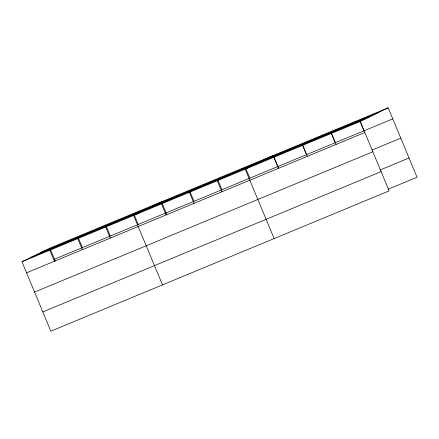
<?xml version="1.0" encoding="UTF-8"?>
<svg xmlns="http://www.w3.org/2000/svg" width="439" height="439" viewBox="0 0 439 439"><rect width="100%" height="100%" fill="white"/><g stroke="black" fill="none" stroke-linecap="round" stroke-linejoin="round"><path stroke-width="0.66" d="M388.153 107.818L360.232 121.449L389.13 190.872L50.847 331.182L21.95 261.759L49.87 248.128L388.153 107.818L417.05 177.241L388.296 189.171M161.503 201.825L133.582 215.456L162.479 284.878M40.657 252.623L378.939 112.318M31.164 257.259L369.446 116.95M21.95 261.759L360.232 121.449M54.474 259.191L392.757 118.881M26.554 272.822L364.836 132.512M372.02 150.067L400.774 138.142M34.571 292.083L372.854 151.773M380.278 169.909L409.033 157.985M42.83 311.92L381.112 171.616M360.167 121.587L364.002 130.806M331.478 133.374L336.082 144.442M331.412 133.516L335.248 142.735M302.723 145.304L307.327 156.366M302.4 144.826L306.493 154.66M273.969 157.228L278.573 168.291M278.518 168.45L273.135 155.521L245.214 169.152L274.112 238.58M245.994 168.944L249.835 178.163M217.832 179.902L221.925 189.736M217.305 180.731L221.914 191.794M189.922 191.481L194.016 201.314M189.401 192.304L194.005 203.367M162.271 203.669L166.886 214.753M161.492 203.883L166.096 214.945M134.109 214.627L138.203 224.466M105.689 224.977L110.293 236.039M105.673 227.029L110.282 238.097M78.548 238.393L82.384 247.612M77.769 238.607L82.373 249.67M50.381 249.357L55.254 261.051M49.859 250.181L54.463 261.249"/></g></svg>
